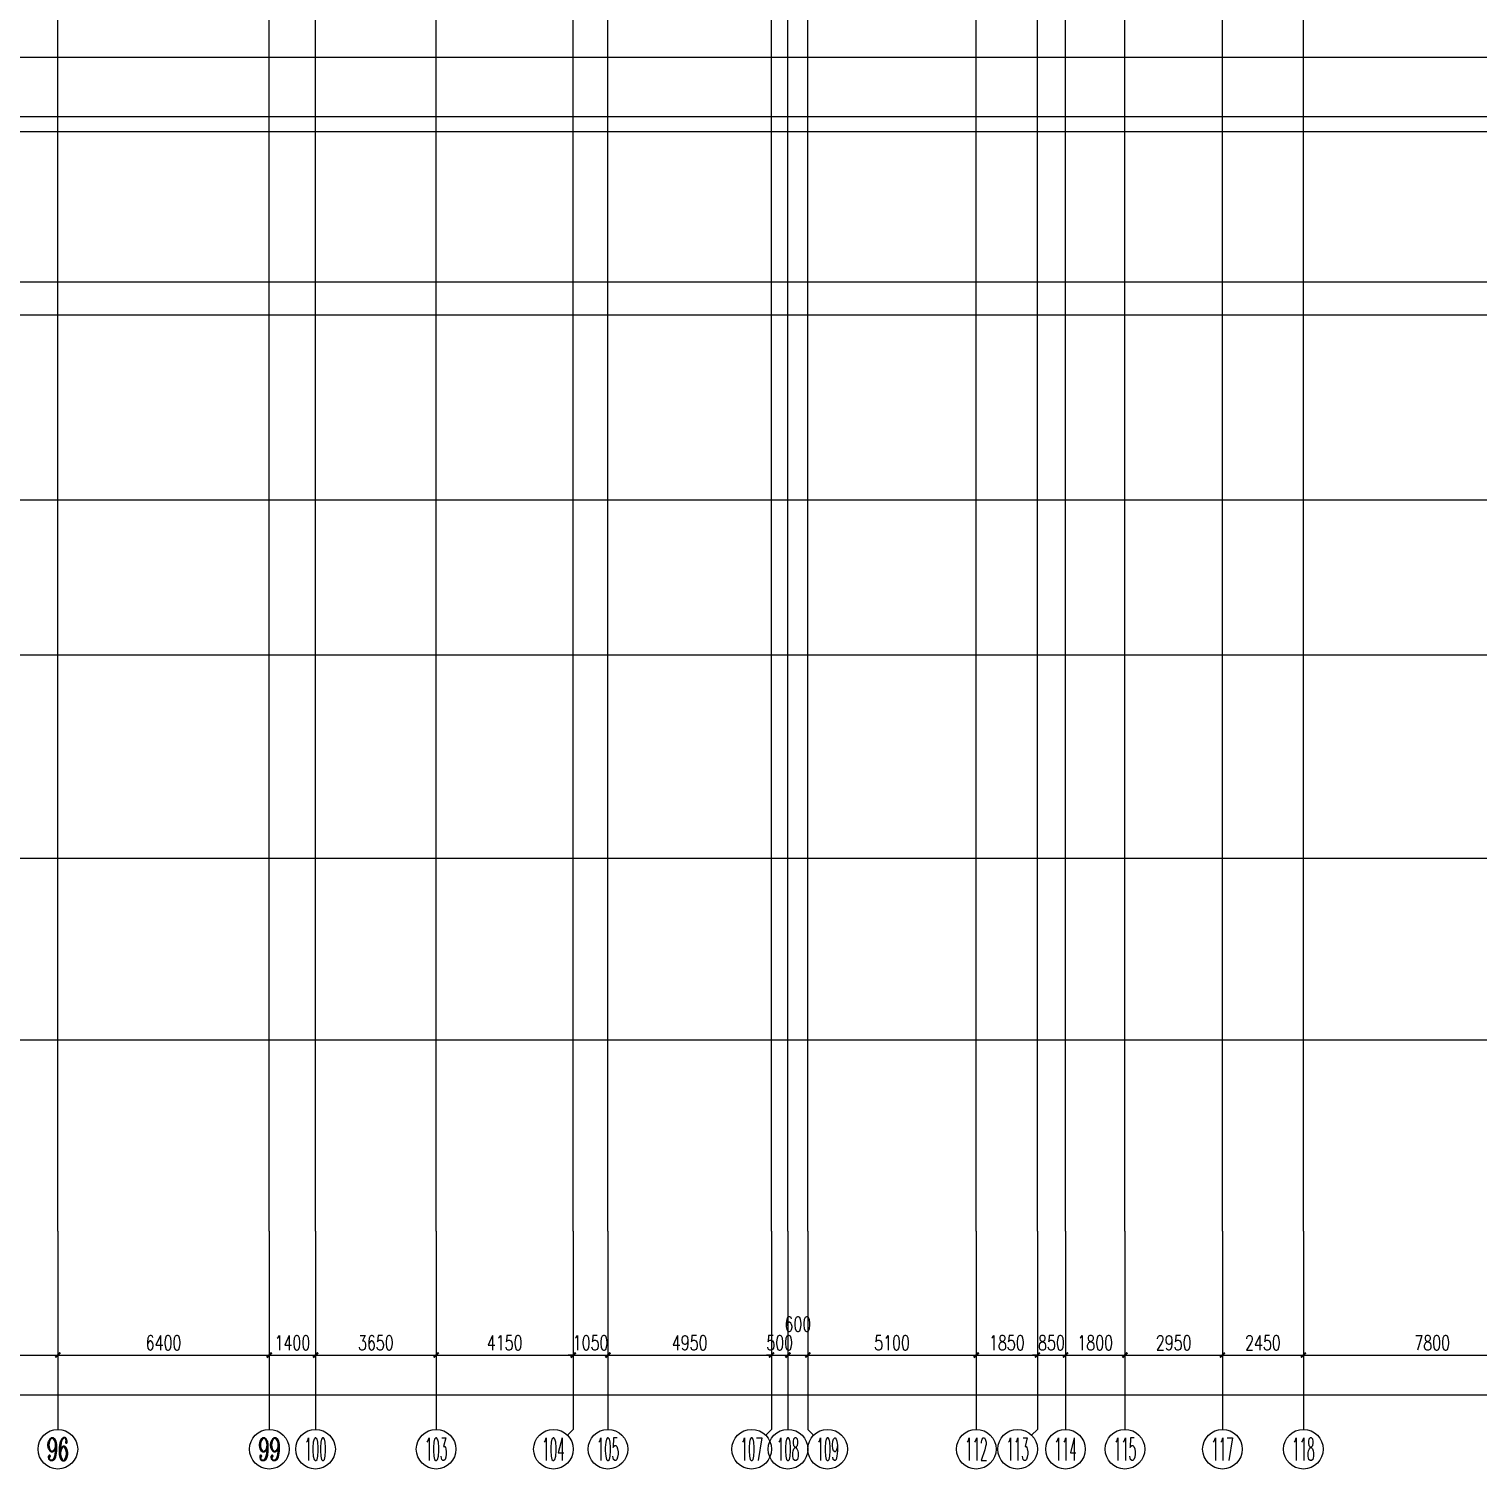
# Model space of a CAD drawing. Extents: x 369444 to 684549, y -549309 to 575337.
# Drawn here: x 544050 to 587911, y 52164 to 95757 of the extents above; entities that cross this region are included whole.
import ezdxf
from ezdxf.enums import TextEntityAlignment as Align

# ---------------------------------------------------------------- set-up
doc = ezdxf.new("R2010")
doc.units = 0
doc.header["$LTSCALE"] = 1000
doc.header["$MEASUREMENT"] = 0
for name, color, linetype in [('AXIS', 3, 'Continuous'), ('AXIS_TEXT', 7, 'Continuous'), ('DOTE', 1, 'Continuous')]:
    doc.layers.add(name, color=color, linetype=linetype)
doc.styles.add('_TCH_AXIS', font='COMPLEX', dxfattribs={"bigfont": 'GBCBIG'})
doc.styles.add('_TCH_DIM_T3', font='SIMPLEX', dxfattribs={"width": 0.705882, "bigfont": 'GBCBIG'})
doc.styles.add('COMPLEX', font='COMPLEX')
doc.dimstyles.new('_TCH_ARCH&&150', dxfattribs={"dimtxt": 446.25, "dimasz": 150, "dimexe": 375, "dimexo": 450, "dimgap": 150, "dimtad": 1, "dimdec": 0, "dimzin": 0, "dimdsep": 46, "dimtxsty": '_TCH_DIM_T3', "dimblk": 'ARCHTICK', "dimcen": 0.09, "dimclrt": 7, "dimazin": 2, "dimtfac": 1, "dimtdec": 0, "dimtix": 1, "dimtmove": 2, "dimatfit": 3, "dimfxl": 0, "dimtolj": 1, "dimtzin": 0, "dimarcsym": 0})

# ---------------------------------------------------------------- blocks, each defined once
blk = doc.blocks.new('_ArchTick')
at = {"color": 0, "linetype": 'ByBlock', "const_width": 0.4}
blk.add_lwpolyline([(-0.5, -0.5), (0.5, 0.5)], dxfattribs=at)
blk = doc.blocks.new('*D1281')
at = {"layer": 'AXIS', "color": 0, "lineweight": -2, "transparency": 16777216}
for p, q in [((540474, 58914), (540474, 55239)), ((544924, 58914), (544924, 55239)), ((540474, 55614), (544924, 55614))]:
    blk.add_line(p, q, dxfattribs=at)
at = {"layer": 'Defpoints', "color": 0, "transparency": 16777216}
for p in [(540474, 59364), (544924, 59364), (544924, 55614)]:
    blk.add_point(p, dxfattribs=at)
at = {"layer": 'AXIS', "color": 0, "lineweight": -2, "transparency": 16777216, "xscale": 150, "yscale": 150, "zscale": 150, "rotation": 180}
blk.add_blockref('_ArchTick', (540474, 55614), dxfattribs=at)
at = {"layer": 'AXIS', "color": 0, "lineweight": -2, "transparency": 16777216, "xscale": 150, "yscale": 150, "zscale": 150}
blk.add_blockref('_ArchTick', (544924, 55614), dxfattribs=at)
at = {"layer": 'AXIS', "color": 7, "lineweight": -2, "transparency": 16777216, "insert": (542699, 55987), "char_height": 446.2, "attachment_point": 5, "style": '_TCH_DIM_T3'}
blk.add_mtext('\\A1;4450', dxfattribs=at)
blk = doc.blocks.new('*D1282')
at = {"layer": 'AXIS', "color": 0, "lineweight": -2, "transparency": 16777216}
for p, q in [((544924, 58914), (544924, 55239)), ((551324, 58914), (551324, 55239)), ((544924, 55614), (551324, 55614))]:
    blk.add_line(p, q, dxfattribs=at)
at = {"layer": 'Defpoints', "color": 0, "transparency": 16777216}
for p in [(544924, 59364), (551324, 59364), (551324, 55614)]:
    blk.add_point(p, dxfattribs=at)
at = {"layer": 'AXIS', "color": 0, "lineweight": -2, "transparency": 16777216, "xscale": 150, "yscale": 150, "zscale": 150, "rotation": 180}
blk.add_blockref('_ArchTick', (544924, 55614), dxfattribs=at)
at = {"layer": 'AXIS', "color": 0, "lineweight": -2, "transparency": 16777216, "xscale": 150, "yscale": 150, "zscale": 150}
blk.add_blockref('_ArchTick', (551324, 55614), dxfattribs=at)
at = {"layer": 'AXIS', "color": 7, "lineweight": -2, "transparency": 16777216, "insert": (548124, 55987), "char_height": 446.2, "attachment_point": 5, "style": '_TCH_DIM_T3'}
blk.add_mtext('\\A1;6400', dxfattribs=at)
blk = doc.blocks.new('*D1283')
at = {"layer": 'AXIS', "color": 0, "lineweight": -2, "transparency": 16777216}
for p, q in [((551324, 58914), (551324, 55239)), ((552724, 58914), (552724, 55239)), ((551324, 55614), (552724, 55614))]:
    blk.add_line(p, q, dxfattribs=at)
at = {"layer": 'Defpoints', "color": 0, "transparency": 16777216}
for p in [(551324, 59364), (552724, 59364), (552724, 55614)]:
    blk.add_point(p, dxfattribs=at)
at = {"layer": 'AXIS', "color": 0, "lineweight": -2, "transparency": 16777216, "xscale": 150, "yscale": 150, "zscale": 150, "rotation": 180}
blk.add_blockref('_ArchTick', (551324, 55614), dxfattribs=at)
at = {"layer": 'AXIS', "color": 0, "lineweight": -2, "transparency": 16777216, "xscale": 150, "yscale": 150, "zscale": 150}
blk.add_blockref('_ArchTick', (552724, 55614), dxfattribs=at)
at = {"layer": 'AXIS', "color": 7, "lineweight": -2, "transparency": 16777216, "insert": (552024, 55987), "char_height": 446.2, "attachment_point": 5, "style": '_TCH_DIM_T3'}
blk.add_mtext('\\A1;1400', dxfattribs=at)
blk = doc.blocks.new('*D1284')
at = {"layer": 'AXIS', "color": 0, "lineweight": -2, "transparency": 16777216}
for p, q in [((552724, 58914), (552724, 55239)), ((556374, 58914), (556374, 55239)), ((552724, 55614), (556374, 55614))]:
    blk.add_line(p, q, dxfattribs=at)
at = {"layer": 'Defpoints', "color": 0, "transparency": 16777216}
for p in [(552724, 59364), (556374, 59364), (556374, 55614)]:
    blk.add_point(p, dxfattribs=at)
at = {"layer": 'AXIS', "color": 0, "lineweight": -2, "transparency": 16777216, "xscale": 150, "yscale": 150, "zscale": 150, "rotation": 180}
blk.add_blockref('_ArchTick', (552724, 55614), dxfattribs=at)
at = {"layer": 'AXIS', "color": 0, "lineweight": -2, "transparency": 16777216, "xscale": 150, "yscale": 150, "zscale": 150}
blk.add_blockref('_ArchTick', (556374, 55614), dxfattribs=at)
at = {"layer": 'AXIS', "color": 7, "lineweight": -2, "transparency": 16777216, "insert": (554549, 55987), "char_height": 446.2, "attachment_point": 5, "style": '_TCH_DIM_T3'}
blk.add_mtext('\\A1;3650', dxfattribs=at)
blk = doc.blocks.new('*D1285')
at = {"layer": 'AXIS', "color": 0, "lineweight": -2, "transparency": 16777216}
for p, q in [((556374, 58914), (556374, 55239)), ((560524, 58914), (560524, 55239)), ((556374, 55614), (560524, 55614))]:
    blk.add_line(p, q, dxfattribs=at)
at = {"layer": 'Defpoints', "color": 0, "transparency": 16777216}
for p in [(556374, 59364), (560524, 59364), (560524, 55614)]:
    blk.add_point(p, dxfattribs=at)
at = {"layer": 'AXIS', "color": 0, "lineweight": -2, "transparency": 16777216, "xscale": 150, "yscale": 150, "zscale": 150, "rotation": 180}
blk.add_blockref('_ArchTick', (556374, 55614), dxfattribs=at)
at = {"layer": 'AXIS', "color": 0, "lineweight": -2, "transparency": 16777216, "xscale": 150, "yscale": 150, "zscale": 150}
blk.add_blockref('_ArchTick', (560524, 55614), dxfattribs=at)
at = {"layer": 'AXIS', "color": 7, "lineweight": -2, "transparency": 16777216, "insert": (558449, 55987), "char_height": 446.2, "attachment_point": 5, "style": '_TCH_DIM_T3'}
blk.add_mtext('\\A1;4150', dxfattribs=at)
blk = doc.blocks.new('*D1286')
at = {"layer": 'AXIS', "color": 0, "lineweight": -2, "transparency": 16777216}
for p, q in [((560524, 58914), (560524, 55239)), ((561574, 58914), (561574, 55239)), ((560524, 55614), (560374, 55614)), ((560524, 55614), (561574, 55614)), ((561574, 55614), (561724, 55614))]:
    blk.add_line(p, q, dxfattribs=at)
at = {"layer": 'Defpoints', "color": 0, "transparency": 16777216}
for p in [(560524, 59364), (561574, 59364), (561574, 55614)]:
    blk.add_point(p, dxfattribs=at)
at = {"layer": 'AXIS', "color": 0, "lineweight": -2, "transparency": 16777216, "xscale": 150, "yscale": 150, "zscale": 150}
blk.add_blockref('_ArchTick', (560524, 55614), dxfattribs=at)
at = {"layer": 'AXIS', "color": 0, "lineweight": -2, "transparency": 16777216, "xscale": 150, "yscale": 150, "zscale": 150, "rotation": 180}
blk.add_blockref('_ArchTick', (561574, 55614), dxfattribs=at)
at = {"layer": 'AXIS', "color": 7, "lineweight": -2, "transparency": 16777216, "insert": (561049, 55987), "char_height": 446.2, "attachment_point": 5, "style": '_TCH_DIM_T3'}
blk.add_mtext('\\A1;1050', dxfattribs=at)
blk = doc.blocks.new('*D1287')
at = {"layer": 'AXIS', "color": 0, "lineweight": -2, "transparency": 16777216}
for p, q in [((561574, 58914), (561574, 55239)), ((566524, 58914), (566524, 55239)), ((561574, 55614), (566524, 55614))]:
    blk.add_line(p, q, dxfattribs=at)
at = {"layer": 'Defpoints', "color": 0, "transparency": 16777216}
for p in [(561574, 59364), (566524, 59364), (566524, 55614)]:
    blk.add_point(p, dxfattribs=at)
at = {"layer": 'AXIS', "color": 0, "lineweight": -2, "transparency": 16777216, "xscale": 150, "yscale": 150, "zscale": 150, "rotation": 180}
blk.add_blockref('_ArchTick', (561574, 55614), dxfattribs=at)
at = {"layer": 'AXIS', "color": 0, "lineweight": -2, "transparency": 16777216, "xscale": 150, "yscale": 150, "zscale": 150}
blk.add_blockref('_ArchTick', (566524, 55614), dxfattribs=at)
at = {"layer": 'AXIS', "color": 7, "lineweight": -2, "transparency": 16777216, "insert": (564049, 55987), "char_height": 446.2, "attachment_point": 5, "style": '_TCH_DIM_T3'}
blk.add_mtext('\\A1;4950', dxfattribs=at)
blk = doc.blocks.new('*D1288')
at = {"layer": 'AXIS', "color": 0, "lineweight": -2, "transparency": 16777216}
for p, q in [((566524, 58914), (566524, 55239)), ((567024, 58914), (567024, 55239)), ((566524, 55614), (566374, 55614)), ((566524, 55614), (567024, 55614)), ((567024, 55614), (567174, 55614))]:
    blk.add_line(p, q, dxfattribs=at)
at = {"layer": 'Defpoints', "color": 0, "transparency": 16777216}
for p in [(566524, 59364), (567024, 59364), (567024, 55614)]:
    blk.add_point(p, dxfattribs=at)
at = {"layer": 'AXIS', "color": 0, "lineweight": -2, "transparency": 16777216, "xscale": 150, "yscale": 150, "zscale": 150}
blk.add_blockref('_ArchTick', (566524, 55614), dxfattribs=at)
at = {"layer": 'AXIS', "color": 0, "lineweight": -2, "transparency": 16777216, "xscale": 150, "yscale": 150, "zscale": 150, "rotation": 180}
blk.add_blockref('_ArchTick', (567024, 55614), dxfattribs=at)
at = {"layer": 'AXIS', "color": 7, "lineweight": -2, "transparency": 16777216, "insert": (566774, 55987), "char_height": 446.2, "attachment_point": 5, "style": '_TCH_DIM_T3'}
blk.add_mtext('\\A1;500', dxfattribs=at)
blk = doc.blocks.new('*D1289')
at = {"layer": 'AXIS', "color": 0, "lineweight": -2, "transparency": 16777216}
for p, q in [((567024, 58914), (567024, 55239)), ((567624, 58914), (567624, 55239)), ((567024, 55614), (567624, 55614))]:
    blk.add_line(p, q, dxfattribs=at)
at = {"layer": 'Defpoints', "color": 0, "transparency": 16777216}
for p in [(567024, 59364), (567624, 59364), (567624, 55614)]:
    blk.add_point(p, dxfattribs=at)
at = {"layer": 'AXIS', "color": 0, "lineweight": -2, "transparency": 16777216, "xscale": 150, "yscale": 150, "zscale": 150, "rotation": 180}
blk.add_blockref('_ArchTick', (567024, 55614), dxfattribs=at)
at = {"layer": 'AXIS', "color": 0, "lineweight": -2, "transparency": 16777216, "xscale": 150, "yscale": 150, "zscale": 150}
blk.add_blockref('_ArchTick', (567624, 55614), dxfattribs=at)
at = {"layer": 'AXIS', "color": 7, "lineweight": -2, "transparency": 16777216, "insert": (567324, 56552), "char_height": 446.2, "attachment_point": 5, "style": '_TCH_DIM_T3'}
blk.add_mtext('\\A1;600', dxfattribs=at)
blk = doc.blocks.new('*D1290')
at = {"layer": 'AXIS', "color": 0, "lineweight": -2, "transparency": 16777216}
for p, q in [((567624, 58914), (567624, 55239)), ((572724, 58914), (572724, 55239)), ((567624, 55614), (572724, 55614))]:
    blk.add_line(p, q, dxfattribs=at)
at = {"layer": 'Defpoints', "color": 0, "transparency": 16777216}
for p in [(567624, 59364), (572724, 59364), (572724, 55614)]:
    blk.add_point(p, dxfattribs=at)
at = {"layer": 'AXIS', "color": 0, "lineweight": -2, "transparency": 16777216, "xscale": 150, "yscale": 150, "zscale": 150, "rotation": 180}
blk.add_blockref('_ArchTick', (567624, 55614), dxfattribs=at)
at = {"layer": 'AXIS', "color": 0, "lineweight": -2, "transparency": 16777216, "xscale": 150, "yscale": 150, "zscale": 150}
blk.add_blockref('_ArchTick', (572724, 55614), dxfattribs=at)
at = {"layer": 'AXIS', "color": 7, "lineweight": -2, "transparency": 16777216, "insert": (570174, 55987), "char_height": 446.2, "attachment_point": 5, "style": '_TCH_DIM_T3'}
blk.add_mtext('\\A1;5100', dxfattribs=at)
blk = doc.blocks.new('*D1291')
at = {"layer": 'AXIS', "color": 0, "lineweight": -2, "transparency": 16777216}
for p, q in [((572724, 58914), (572724, 55239)), ((574574, 58914), (574574, 55239)), ((572724, 55614), (574574, 55614))]:
    blk.add_line(p, q, dxfattribs=at)
at = {"layer": 'Defpoints', "color": 0, "transparency": 16777216}
for p in [(572724, 59364), (574574, 59364), (574574, 55614)]:
    blk.add_point(p, dxfattribs=at)
at = {"layer": 'AXIS', "color": 0, "lineweight": -2, "transparency": 16777216, "xscale": 150, "yscale": 150, "zscale": 150, "rotation": 180}
blk.add_blockref('_ArchTick', (572724, 55614), dxfattribs=at)
at = {"layer": 'AXIS', "color": 0, "lineweight": -2, "transparency": 16777216, "xscale": 150, "yscale": 150, "zscale": 150}
blk.add_blockref('_ArchTick', (574574, 55614), dxfattribs=at)
at = {"layer": 'AXIS', "color": 7, "lineweight": -2, "transparency": 16777216, "insert": (573649, 55987), "char_height": 446.2, "attachment_point": 5, "style": '_TCH_DIM_T3'}
blk.add_mtext('\\A1;1850', dxfattribs=at)
blk = doc.blocks.new('*D1292')
at = {"layer": 'AXIS', "color": 0, "lineweight": -2, "transparency": 16777216}
for p, q in [((574574, 58914), (574574, 55239)), ((575424, 58914), (575424, 55239)), ((574574, 55614), (574424, 55614)), ((574574, 55614), (575424, 55614)), ((575424, 55614), (575574, 55614))]:
    blk.add_line(p, q, dxfattribs=at)
at = {"layer": 'Defpoints', "color": 0, "transparency": 16777216}
for p in [(574574, 59364), (575424, 59364), (575424, 55614)]:
    blk.add_point(p, dxfattribs=at)
at = {"layer": 'AXIS', "color": 0, "lineweight": -2, "transparency": 16777216, "xscale": 150, "yscale": 150, "zscale": 150}
blk.add_blockref('_ArchTick', (574574, 55614), dxfattribs=at)
at = {"layer": 'AXIS', "color": 0, "lineweight": -2, "transparency": 16777216, "xscale": 150, "yscale": 150, "zscale": 150, "rotation": 180}
blk.add_blockref('_ArchTick', (575424, 55614), dxfattribs=at)
at = {"layer": 'AXIS', "color": 7, "lineweight": -2, "transparency": 16777216, "insert": (574999, 55987), "char_height": 446.2, "attachment_point": 5, "style": '_TCH_DIM_T3'}
blk.add_mtext('\\A1;850', dxfattribs=at)
blk = doc.blocks.new('*D1293')
at = {"layer": 'AXIS', "color": 0, "lineweight": -2, "transparency": 16777216}
for p, q in [((575424, 58914), (575424, 55239)), ((577224, 58914), (577224, 55239)), ((575424, 55614), (577224, 55614))]:
    blk.add_line(p, q, dxfattribs=at)
at = {"layer": 'Defpoints', "color": 0, "transparency": 16777216}
for p in [(575424, 59364), (577224, 59364), (577224, 55614)]:
    blk.add_point(p, dxfattribs=at)
at = {"layer": 'AXIS', "color": 0, "lineweight": -2, "transparency": 16777216, "xscale": 150, "yscale": 150, "zscale": 150, "rotation": 180}
blk.add_blockref('_ArchTick', (575424, 55614), dxfattribs=at)
at = {"layer": 'AXIS', "color": 0, "lineweight": -2, "transparency": 16777216, "xscale": 150, "yscale": 150, "zscale": 150}
blk.add_blockref('_ArchTick', (577224, 55614), dxfattribs=at)
at = {"layer": 'AXIS', "color": 7, "lineweight": -2, "transparency": 16777216, "insert": (576324, 55987), "char_height": 446.2, "attachment_point": 5, "style": '_TCH_DIM_T3'}
blk.add_mtext('\\A1;1800', dxfattribs=at)
blk = doc.blocks.new('*D1294')
at = {"layer": 'AXIS', "color": 0, "lineweight": -2, "transparency": 16777216}
for p, q in [((577224, 58914), (577224, 55239)), ((580174, 58914), (580174, 55239)), ((577224, 55614), (580174, 55614))]:
    blk.add_line(p, q, dxfattribs=at)
at = {"layer": 'Defpoints', "color": 0, "transparency": 16777216}
for p in [(577224, 59364), (580174, 59364), (580174, 55614)]:
    blk.add_point(p, dxfattribs=at)
at = {"layer": 'AXIS', "color": 0, "lineweight": -2, "transparency": 16777216, "xscale": 150, "yscale": 150, "zscale": 150, "rotation": 180}
blk.add_blockref('_ArchTick', (577224, 55614), dxfattribs=at)
at = {"layer": 'AXIS', "color": 0, "lineweight": -2, "transparency": 16777216, "xscale": 150, "yscale": 150, "zscale": 150}
blk.add_blockref('_ArchTick', (580174, 55614), dxfattribs=at)
at = {"layer": 'AXIS', "color": 7, "lineweight": -2, "transparency": 16777216, "insert": (578699, 55987), "char_height": 446.2, "attachment_point": 5, "style": '_TCH_DIM_T3'}
blk.add_mtext('\\A1;2950', dxfattribs=at)
blk = doc.blocks.new('*D1295')
at = {"layer": 'AXIS', "color": 0, "lineweight": -2, "transparency": 16777216}
for p, q in [((580174, 58914), (580174, 55239)), ((582624, 58914), (582624, 55239)), ((580174, 55614), (582624, 55614))]:
    blk.add_line(p, q, dxfattribs=at)
at = {"layer": 'Defpoints', "color": 0, "transparency": 16777216}
for p in [(580174, 59364), (582624, 59364), (582624, 55614)]:
    blk.add_point(p, dxfattribs=at)
at = {"layer": 'AXIS', "color": 0, "lineweight": -2, "transparency": 16777216, "xscale": 150, "yscale": 150, "zscale": 150, "rotation": 180}
blk.add_blockref('_ArchTick', (580174, 55614), dxfattribs=at)
at = {"layer": 'AXIS', "color": 0, "lineweight": -2, "transparency": 16777216, "xscale": 150, "yscale": 150, "zscale": 150}
blk.add_blockref('_ArchTick', (582624, 55614), dxfattribs=at)
at = {"layer": 'AXIS', "color": 7, "lineweight": -2, "transparency": 16777216, "insert": (581399, 55987), "char_height": 446.2, "attachment_point": 5, "style": '_TCH_DIM_T3'}
blk.add_mtext('\\A1;2450', dxfattribs=at)
blk = doc.blocks.new('*D1296')
at = {"layer": 'AXIS', "color": 0, "lineweight": -2, "transparency": 16777216}
for p, q in [((582624, 58914), (582624, 55239)), ((590424, 58914), (590424, 55239)), ((582624, 55614), (590424, 55614))]:
    blk.add_line(p, q, dxfattribs=at)
at = {"layer": 'Defpoints', "color": 0, "transparency": 16777216}
for p in [(582624, 59364), (590424, 59364), (590424, 55614)]:
    blk.add_point(p, dxfattribs=at)
at = {"layer": 'AXIS', "color": 0, "lineweight": -2, "transparency": 16777216, "xscale": 150, "yscale": 150, "zscale": 150, "rotation": 180}
blk.add_blockref('_ArchTick', (582624, 55614), dxfattribs=at)
at = {"layer": 'AXIS', "color": 0, "lineweight": -2, "transparency": 16777216, "xscale": 150, "yscale": 150, "zscale": 150}
blk.add_blockref('_ArchTick', (590424, 55614), dxfattribs=at)
at = {"layer": 'AXIS', "color": 7, "lineweight": -2, "transparency": 16777216, "insert": (586524, 55987), "char_height": 446.2, "attachment_point": 5, "style": '_TCH_DIM_T3'}
blk.add_mtext('\\A1;7800', dxfattribs=at)
blk = doc.blocks.new('*D1301')
at = {"layer": 'AXIS', "color": 0, "lineweight": -2, "transparency": 16777216}
for p, q in [((380524, 58914), (380524, 54039)), ((614224, 58914), (614224, 54039)), ((380524, 54414), (614224, 54414))]:
    blk.add_line(p, q, dxfattribs=at)
at = {"layer": 'Defpoints', "color": 0, "transparency": 16777216}
for p in [(380524, 59364), (614224, 59364), (614224, 54414)]:
    blk.add_point(p, dxfattribs=at)
at = {"layer": 'AXIS', "color": 0, "lineweight": -2, "transparency": 16777216, "xscale": 150, "yscale": 150, "zscale": 150, "rotation": 180}
blk.add_blockref('_ArchTick', (380524, 54414), dxfattribs=at)
at = {"layer": 'AXIS', "color": 0, "lineweight": -2, "transparency": 16777216, "xscale": 150, "yscale": 150, "zscale": 150}
blk.add_blockref('_ArchTick', (614224, 54414), dxfattribs=at)
at = {"layer": 'AXIS', "color": 7, "lineweight": -2, "transparency": 16777216, "insert": (497374, 54787), "char_height": 446.2, "attachment_point": 5, "style": '_TCH_DIM_T3'}
blk.add_mtext('\\A1;233700', dxfattribs=at)
blk = doc.blocks.new('_AXISO')
blk.add_circle((0, 0), 0.5)
at = {"layer": 'AXIS_TEXT', "style": 'COMPLEX', "width": 1.041667}
blk.add_attdef('A', text='', height=0.56, dxfattribs=at).set_placement((-0.25, -0.28), (0.25, -0.28), align=Align.FIT)

msp = doc.modelspace()

# ---------------------------------------------------------------- linework, layer by layer
at = {"layer": 'AXIS'}
for p, q in [((544924.5, 59364.2), (544924.5, 53364.2)), ((551324.5, 59364.2), (551324.5, 53364.2)), ((552724.5, 59364.2), (552724.5, 53364.2)), ((556374.5, 59364.2), (556374.5, 53364.2)), ((560524.5, 59364.2), (560524.5, 53364.2)), ((561574.5, 59364.2), (561574.5, 53364.2)), ((566524.5, 59364.2), (566524.5, 53364.2)), ((567024.5, 59364.2), (567024.5, 53364.2)), ((567624.5, 59364.2), (567624.5, 53364.2)), ((572724.5, 59364.2), (572724.5, 53364.2)), ((574574.5, 59364.2), (574574.5, 53364.2)), ((575424.5, 59364.2), (575424.5, 53364.2)), ((577224.5, 59364.2), (577224.5, 53364.2)), ((580174.5, 59364.2), (580174.5, 53364.2)), ((582624.5, 59364.2), (582624.5, 53364.2)), ((560348.7, 53188.5), (560524.5, 53364.2)), ((566348.7, 53188.5), (566524.5, 53364.2)), ((567800.2, 53188.5), (567624.5, 53364.2)), ((574398.7, 53188.5), (574574.5, 53364.2))]:
    msp.add_line(p, q, dxfattribs=at)
at = {"layer": 'DOTE', "color": 8}
for p, q in [((544924.5, 59364.2), (544924.5, 476704.8)), ((552724.5, 59364.2), (552724.5, 476704.8)), ((560524.5, 59364.2), (560524.5, 476704.8)), ((561574.5, 59364.2), (561574.5, 476704.8)), ((566524.5, 59364.2), (566524.5, 476704.8)), ((567024.5, 59364.2), (567024.5, 476704.8)), ((567624.5, 59364.2), (567624.5, 476704.8)), ((572724.5, 59364.2), (572724.5, 476704.8)), ((574574.5, 59364.2), (574574.5, 476704.8)), ((575424.5, 59364.2), (575424.5, 476704.8)), ((580174.5, 59364.2), (580174.5, 476704.8)), ((582624.5, 59364.2), (582624.5, 476704.8)), ((551324.5, 59364.2), (551324.5, 261807)), ((556374.5, 59364.2), (556374.5, 261807)), ((577224.5, 59364.2), (577224.5, 261807))]:
    msp.add_line(p, q, dxfattribs=at)
at = {"layer": 'DOTE', "color": 8, "lineweight": -2}
for p, q in [((377844.4, 94907), (624570.9, 94907)), ((377844.4, 93107), (624570.9, 93107)), ((377844.4, 92657), (624570.9, 92657)), ((377844.4, 88107), (624570.9, 88107)), ((377844.4, 87107), (624570.9, 87107)), ((377844.4, 81507), (624570.9, 81507)), ((377844.4, 76807), (624570.9, 76807)), ((377844.4, 70657), (624570.9, 70657)), ((377844.4, 65157), (624570.9, 65157))]:
    msp.add_line(p, q, dxfattribs=at)

# ---------------------------------------------------------------- block references
at = {"layer": 'AXIS', "lineweight": -2}
ref = msp.add_blockref('_AXISO', (544924.5, 52764.2), dxfattribs=dict(at, xscale=1200, yscale=1200, zscale=1200))
ref.add_attrib('A', '96', dxfattribs={"layer": 'AXIS_TEXT', "lineweight": -2, "ltscale": 6, "height": 678.82, "style": '_TCH_AXIS', "width": 0.617647}).set_placement((544585.1, 52424.8), (545263.9, 52424.8), align=Align.FIT)
ref = msp.add_blockref('_AXISO', (551324.5, 52764.2), dxfattribs=dict(at, xscale=1200, yscale=1200, zscale=1200))
ref.add_attrib('A', '99', dxfattribs={"layer": 'AXIS_TEXT', "lineweight": -2, "ltscale": 6, "height": 678.82, "style": '_TCH_AXIS', "width": 0.617647}).set_placement((550985.1, 52424.8), (551663.9, 52424.8), align=Align.FIT)
ref = msp.add_blockref('_AXISO', (552724.5, 52764.2), dxfattribs=dict(at, xscale=1200, yscale=1200, zscale=1200))
ref.add_attrib('A', '100', dxfattribs={"layer": 'AXIS_TEXT', "lineweight": -2, "ltscale": 6, "height": 678.82, "style": '_TCH_AXIS', "width": 0.428571}).set_placement((552385.1, 52424.8), (553063.9, 52424.8), align=Align.FIT)
ref = msp.add_blockref('_AXISO', (556374.5, 52764.2), dxfattribs=dict(at, xscale=1200, yscale=1200, zscale=1200))
ref.add_attrib('A', '103', dxfattribs={"layer": 'AXIS_TEXT', "lineweight": -2, "ltscale": 6, "height": 678.82, "style": '_TCH_AXIS', "width": 0.428571}).set_placement((556035.1, 52424.8), (556713.9, 52424.8), align=Align.FIT)
ref = msp.add_blockref('_AXISO', (559924.5, 52764.2), dxfattribs=dict(at, xscale=1200, yscale=1200, zscale=1200))
ref.add_attrib('A', '104', dxfattribs={"layer": 'AXIS_TEXT', "lineweight": -2, "ltscale": 6, "height": 678.82, "style": '_TCH_AXIS', "width": 0.411765}).set_placement((559585.1, 52424.8), (560263.9, 52424.8), align=Align.FIT)
ref = msp.add_blockref('_AXISO', (561574.5, 52764.2), dxfattribs=dict(at, xscale=1200, yscale=1200, zscale=1200))
ref.add_attrib('A', '105', dxfattribs={"layer": 'AXIS_TEXT', "lineweight": -2, "ltscale": 6, "height": 678.82, "style": '_TCH_AXIS', "width": 0.428571}).set_placement((561235.1, 52424.8), (561913.9, 52424.8), align=Align.FIT)
ref = msp.add_blockref('_AXISO', (565924.5, 52764.2), dxfattribs=dict(at, xscale=1200, yscale=1200, zscale=1200))
ref.add_attrib('A', '107', dxfattribs={"layer": 'AXIS_TEXT', "lineweight": -2, "ltscale": 6, "height": 678.82, "style": '_TCH_AXIS', "width": 0.428571}).set_placement((565585.1, 52424.8), (566263.9, 52424.8), align=Align.FIT)
ref = msp.add_blockref('_AXISO', (567024.5, 52764.2), dxfattribs=dict(at, xscale=1200, yscale=1200, zscale=1200))
ref.add_attrib('A', '108', dxfattribs={"layer": 'AXIS_TEXT', "lineweight": -2, "ltscale": 6, "height": 678.82, "style": '_TCH_AXIS', "width": 0.428571}).set_placement((566685.1, 52424.8), (567363.9, 52424.8), align=Align.FIT)
ref = msp.add_blockref('_AXISO', (568224.5, 52764.2), dxfattribs=dict(at, xscale=1200, yscale=1200, zscale=1200))
ref.add_attrib('A', '109', dxfattribs={"layer": 'AXIS_TEXT', "lineweight": -2, "ltscale": 6, "height": 678.82, "style": '_TCH_AXIS', "width": 0.428571}).set_placement((567885.1, 52424.8), (568563.9, 52424.8), align=Align.FIT)
ref = msp.add_blockref('_AXISO', (572724.5, 52764.2), dxfattribs=dict(at, xscale=1200, yscale=1200, zscale=1200))
ref.add_attrib('A', '112', dxfattribs={"layer": 'AXIS_TEXT', "lineweight": -2, "ltscale": 6, "height": 678.82, "style": '_TCH_AXIS', "width": 0.477273}).set_placement((572385.1, 52424.8), (573063.9, 52424.8), align=Align.FIT)
ref = msp.add_blockref('_AXISO', (573974.5, 52764.2), dxfattribs=dict(at, xscale=1200, yscale=1200, zscale=1200))
ref.add_attrib('A', '113', dxfattribs={"layer": 'AXIS_TEXT', "lineweight": -2, "ltscale": 6, "height": 678.82, "style": '_TCH_AXIS', "width": 0.477273}).set_placement((573635.1, 52424.8), (574313.9, 52424.8), align=Align.FIT)
ref = msp.add_blockref('_AXISO', (575424.5, 52764.2), dxfattribs=dict(at, xscale=1200, yscale=1200, zscale=1200))
ref.add_attrib('A', '114', dxfattribs={"layer": 'AXIS_TEXT', "lineweight": -2, "ltscale": 6, "height": 678.82, "style": '_TCH_AXIS', "width": 0.456522}).set_placement((575085.1, 52424.8), (575763.9, 52424.8), align=Align.FIT)
ref = msp.add_blockref('_AXISO', (577224.5, 52764.2), dxfattribs=dict(at, xscale=1200, yscale=1200, zscale=1200))
ref.add_attrib('A', '115', dxfattribs={"layer": 'AXIS_TEXT', "lineweight": -2, "ltscale": 6, "height": 678.82, "style": '_TCH_AXIS', "width": 0.477273}).set_placement((576885.1, 52424.8), (577563.9, 52424.8), align=Align.FIT)
ref = msp.add_blockref('_AXISO', (580174.5, 52764.2), dxfattribs=dict(at, xscale=1200, yscale=1200, zscale=1200))
ref.add_attrib('A', '117', dxfattribs={"layer": 'AXIS_TEXT', "lineweight": -2, "ltscale": 6, "height": 678.82, "style": '_TCH_AXIS', "width": 0.477273}).set_placement((579835.1, 52424.8), (580513.9, 52424.8), align=Align.FIT)
ref = msp.add_blockref('_AXISO', (582624.5, 52764.2), dxfattribs=dict(at, xscale=1200, yscale=1200, zscale=1200))
ref.add_attrib('A', '118', dxfattribs={"layer": 'AXIS_TEXT', "lineweight": -2, "ltscale": 6, "height": 678.82, "style": '_TCH_AXIS', "width": 0.477273}).set_placement((582285.1, 52424.8), (582963.9, 52424.8), align=Align.FIT)

# ---------------------------------------------------------------- dimensions: what is measured, and where the dimension line sits
for p1, p2, distance, text, picture, middle in [((380524.5, 59364.2), (614224.5, 59364.2), -4950, '233700', '*D1301', (497374.5, 54787.4)), ((540474.5, 59364.2), (544924.5, 59364.2), -3750, '4450', '*D1281', (542699.5, 55987.4)), ((544924.5, 59364.2), (551324.5, 59364.2), -3750, '6400', '*D1282', (548124.5, 55987.4)), ((551324.5, 59364.2), (552724.5, 59364.2), -3750, '1400', '*D1283', (552024.5, 55987.4)), ((552724.5, 59364.2), (556374.5, 59364.2), -3750, '3650', '*D1284', (554549.5, 55987.4)), ((556374.5, 59364.2), (560524.5, 59364.2), -3750, '4150', '*D1285', (558449.5, 55987.4)), ((560524.5, 59364.2), (561574.5, 59364.2), -3750, '1050', '*D1286', (561049.5, 55987.4)), ((561574.5, 59364.2), (566524.5, 59364.2), -3750, '4950', '*D1287', (564049.5, 55987.4)), ((566524.5, 59364.2), (567024.5, 59364.2), -3750, '500', '*D1288', (566774.5, 55987.4)), ((567624.5, 59364.2), (572724.5, 59364.2), -3750, '5100', '*D1290', (570174.5, 55987.4)), ((572724.5, 59364.2), (574574.5, 59364.2), -3750, '1850', '*D1291', (573649.5, 55987.4)), ((574574.5, 59364.2), (575424.5, 59364.2), -3750, '850', '*D1292', (574999.5, 55987.4)), ((575424.5, 59364.2), (577224.5, 59364.2), -3750, '1800', '*D1293', (576324.5, 55987.4)), ((577224.5, 59364.2), (580174.5, 59364.2), -3750, '2950', '*D1294', (578699.5, 55987.4)), ((580174.5, 59364.2), (582624.5, 59364.2), -3750, '2450', '*D1295', (581399.5, 55987.4)), ((582624.5, 59364.2), (590424.5, 59364.2), -3750, '7800', '*D1296', (586524.5, 55987.4))]:
    dim = msp.add_aligned_dim(p1=p1, p2=p2, distance=distance, text=text, dimstyle='_TCH_ARCH&&150', dxfattribs=at)
    dim.commit()
    dim.dimension.update_dxf_attribs({"geometry": picture, "text_midpoint": middle})
dim = msp.add_linear_dim(base=(567624.5, 55614.2), p1=(567024.5, 59364.2), p2=(567624.5, 59364.2), angle=0, text='600', dimstyle='_TCH_ARCH&&150', dxfattribs=at)
dim.commit()
dim.dimension.update_dxf_attribs({"geometry": '*D1289', "text_midpoint": (567324.5, 56551.7), "dimtype": 161})

doc.saveas('drawing.dxf')
